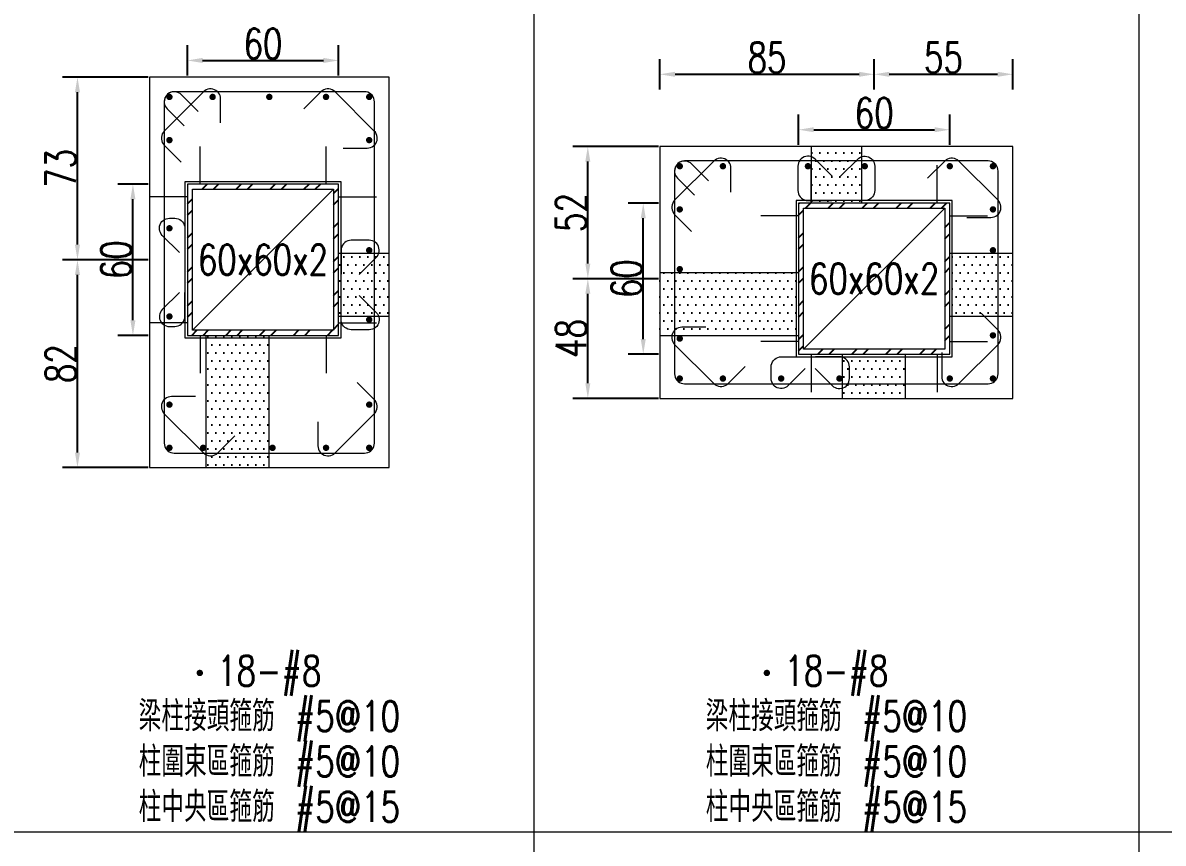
# Model space of a CAD drawing. Header units: millimetres. Extents: x 0 to 3905, y 0 to 8880.
# Drawn here: x 2922.2 to 3374.7, y 2437.4 to 2763.1 of the extents above; entities that cross this region are included whole.
import ezdxf
from ezdxf.enums import TextEntityAlignment as Align

# ---------------------------------------------------------------- set-up
doc = ezdxf.new("R2010")
doc.units = ezdxf.units.MM
doc.layers.get('DEFPOINTS').update_dxf_attribs({"color": 3})
for name, color, linetype in [('Hatch線', 6, 'Continuous'), ('TC-鋼粱', 132, 'Continuous'), ('主筋斷面', 2, 'Continuous'), ('文字-主筋根數', 7, 'Continuous'), ('文字-剪力筋 中央區', 7, 'Continuous'), ('文字-剪力筋-BC', 7, 'Continuous'), ('文字-剪力筋-圍束區', 7, 'Continuous'), ('文字-輔助字', 7, 'Continuous'), ('柱斷面線', 4, 'Continuous'), ('標註字', 4, 'Continuous'), ('箍筋線', 1, 'Continuous'), ('網格線', 7, 'Continuous'), ('鋼柱', 11, 'Continuous')]:
    doc.layers.add(name, color=color, linetype=linetype)
doc.styles.add('note', font='txt.shx', dxfattribs={"width": 0.75, "height": 12})
doc.styles.add('txt', font='txt.shx', dxfattribs={"height": 0.2, "bigfont": 'chineset.shx'})
doc.dimstyles.new('RCAD_DIM', dxfattribs={"dimtxt": 12, "dimasz": 6, "dimexe": 6, "dimexo": 0.625, "dimtad": 1, "dimdec": 0, "dimdsep": 46, "dimtxsty": 'note', "dimcen": 2.5, "dimclrd": 256, "dimclre": 256, "dimclrt": 256, "dimadec": 0, "dimazin": 0, "dimtfac": 1, "dimtmove": 0, "dimatfit": 3, "dimfxl": 0, "dimtolj": 1, "dimarcsym": 0})

# ---------------------------------------------------------------- blocks, each defined once
blk = doc.blocks.new('*D1638')
at = {"layer": 'DEFPOINTS', "color": 0}
for p in [(3047.5, 2748.12), (2987.5, 2741.5), (3047.5, 2741.5)]:
    blk.add_point(p, dxfattribs=at)
at = {"layer": '標註字', "lineweight": -2}
for p, q in [((2987.5, 2742.12), (2987.5, 2754.12)), ((3047.5, 2742.12), (3047.5, 2754.12)), ((2993.5, 2748.12), (3041.5, 2748.12))]:
    blk.add_line(p, q, dxfattribs=at)
at = {"layer": '標註字'}
for points in [[(2993.5, 2749.12), (2993.5, 2747.12), (2987.5, 2748.12)], [(3041.5, 2747.12), (3041.5, 2749.12), (3047.5, 2748.12)]]:
    blk.add_solid(points, dxfattribs=at)
at = {"layer": '標註字', "insert": (3017.5, 2754.75), "char_height": 12, "attachment_point": 5, "style": 'note'}
blk.add_mtext('\\A1;60', dxfattribs=at)
blk = doc.blocks.new('*D1639')
at = {"layer": 'DEFPOINTS', "color": 0}
for p in [(2965.88, 2699), (2972.5, 2699), (2972.5, 2639)]:
    blk.add_point(p, dxfattribs=at)
at = {"layer": '標註字', "lineweight": -2}
for p, q in [((2971.88, 2699), (2959.88, 2699)), ((2965.88, 2645), (2965.88, 2693)), ((2971.88, 2639), (2959.88, 2639))]:
    blk.add_line(p, q, dxfattribs=at)
at = {"layer": '標註字'}
for points in [[(2966.88, 2693), (2964.88, 2693), (2965.88, 2699)], [(2964.88, 2645), (2966.88, 2645), (2965.88, 2639)]]:
    blk.add_solid(points, dxfattribs=at)
at = {"layer": '標註字', "insert": (2959.25, 2669), "char_height": 12, "attachment_point": 5, "rotation": 90, "style": 'note'}
blk.add_mtext('\\A1;60', dxfattribs=at)
blk = doc.blocks.new('*D1642')
at = {"layer": 'DEFPOINTS', "color": 0}
for p in [(2943.88, 2669), (2972.5, 2669), (2972.5, 2586.5)]:
    blk.add_point(p, dxfattribs=at)
at = {"layer": '標註字', "lineweight": -2}
for p, q in [((2971.88, 2669), (2937.88, 2669)), ((2943.88, 2592.5), (2943.88, 2663)), ((2971.88, 2586.5), (2937.88, 2586.5))]:
    blk.add_line(p, q, dxfattribs=at)
at = {"layer": '標註字'}
for points in [[(2944.88, 2663), (2942.88, 2663), (2943.88, 2669)], [(2942.88, 2592.5), (2944.88, 2592.5), (2943.88, 2586.5)]]:
    blk.add_solid(points, dxfattribs=at)
at = {"layer": '標註字', "insert": (2937.25, 2627.75), "char_height": 12, "attachment_point": 5, "rotation": 90, "style": 'note'}
blk.add_mtext('\\A1;82', dxfattribs=at)
blk = doc.blocks.new('*D1643')
at = {"layer": 'DEFPOINTS', "color": 0}
for p in [(2943.88, 2741.5), (2972.5, 2741.5), (2972.5, 2669)]:
    blk.add_point(p, dxfattribs=at)
at = {"layer": '標註字', "lineweight": -2}
for p, q in [((2971.88, 2741.5), (2937.88, 2741.5)), ((2943.88, 2675), (2943.88, 2735.5)), ((2971.88, 2669), (2937.88, 2669))]:
    blk.add_line(p, q, dxfattribs=at)
at = {"layer": '標註字'}
for points in [[(2944.88, 2735.5), (2942.88, 2735.5), (2943.88, 2741.5)], [(2942.88, 2675), (2944.88, 2675), (2943.88, 2669)]]:
    blk.add_solid(points, dxfattribs=at)
at = {"layer": '標註字', "insert": (2937.25, 2705.25), "char_height": 12, "attachment_point": 5, "rotation": 90, "style": 'note'}
blk.add_mtext('\\A1;73', dxfattribs=at)
blk = doc.blocks.new('Circle_Filled')
at = {"const_width": 0.5}
blk.add_lwpolyline([(-0.25, 0, 1), (0.25, 0, 1)], format="xyb", close=True, dxfattribs=at)
blk = doc.blocks.new('*D1770')
at = {"layer": 'DEFPOINTS', "color": 0}
for p in [(3290, 2720.62), (3230, 2714), (3290, 2714)]:
    blk.add_point(p, dxfattribs=at)
at = {"layer": '標註字', "lineweight": -2}
for p, q in [((3230, 2714.62), (3230, 2726.62)), ((3290, 2714.62), (3290, 2726.62)), ((3236, 2720.62), (3284, 2720.62))]:
    blk.add_line(p, q, dxfattribs=at)
at = {"layer": '標註字'}
for points in [[(3236, 2721.62), (3236, 2719.62), (3230, 2720.62)], [(3284, 2719.62), (3284, 2721.62), (3290, 2720.62)]]:
    blk.add_solid(points, dxfattribs=at)
at = {"layer": '標註字', "insert": (3260, 2727.25), "char_height": 12, "attachment_point": 5, "style": 'note'}
blk.add_mtext('\\A1;60', dxfattribs=at)
blk = doc.blocks.new('*D1771')
at = {"layer": 'DEFPOINTS', "color": 0}
for p in [(3168.38, 2691.5), (3175, 2691.5), (3175, 2631.5)]:
    blk.add_point(p, dxfattribs=at)
at = {"layer": '標註字', "lineweight": -2}
for p, q in [((3174.38, 2691.5), (3162.38, 2691.5)), ((3168.38, 2637.5), (3168.38, 2685.5)), ((3174.38, 2631.5), (3162.38, 2631.5))]:
    blk.add_line(p, q, dxfattribs=at)
at = {"layer": '標註字'}
for points in [[(3169.38, 2685.5), (3167.38, 2685.5), (3168.38, 2691.5)], [(3167.38, 2637.5), (3169.38, 2637.5), (3168.38, 2631.5)]]:
    blk.add_solid(points, dxfattribs=at)
at = {"layer": '標註字', "insert": (3161.75, 2661.5), "char_height": 12, "attachment_point": 5, "rotation": 90, "style": 'note'}
blk.add_mtext('\\A1;60', dxfattribs=at)
blk = doc.blocks.new('*D1772')
at = {"layer": 'DEFPOINTS', "color": 0}
for p in [(3260, 2742.62), (3175, 2736), (3260, 2736)]:
    blk.add_point(p, dxfattribs=at)
at = {"layer": '標註字', "lineweight": -2}
for p, q in [((3175, 2736.62), (3175, 2748.62)), ((3260, 2736.62), (3260, 2748.62)), ((3181, 2742.62), (3254, 2742.62))]:
    blk.add_line(p, q, dxfattribs=at)
at = {"layer": '標註字'}
for points in [[(3181, 2743.62), (3181, 2741.62), (3175, 2742.62)], [(3254, 2741.62), (3254, 2743.62), (3260, 2742.62)]]:
    blk.add_solid(points, dxfattribs=at)
at = {"layer": '標註字', "insert": (3217.5, 2749.25), "char_height": 12, "attachment_point": 5, "style": 'note'}
blk.add_mtext('\\A1;85', dxfattribs=at)
blk = doc.blocks.new('*D1773')
at = {"layer": 'DEFPOINTS', "color": 0}
for p in [(3315, 2742.62), (3260, 2736), (3315, 2736)]:
    blk.add_point(p, dxfattribs=at)
at = {"layer": '標註字', "lineweight": -2}
for p, q in [((3260, 2736.62), (3260, 2748.62)), ((3315, 2736.62), (3315, 2748.62)), ((3266, 2742.62), (3309, 2742.62))]:
    blk.add_line(p, q, dxfattribs=at)
at = {"layer": '標註字'}
for points in [[(3266, 2743.62), (3266, 2741.62), (3260, 2742.62)], [(3309, 2741.62), (3309, 2743.62), (3315, 2742.62)]]:
    blk.add_solid(points, dxfattribs=at)
at = {"layer": '標註字', "insert": (3287.5, 2749.25), "char_height": 12, "attachment_point": 5, "style": 'note'}
blk.add_mtext('\\A1;55', dxfattribs=at)
blk = doc.blocks.new('*D1774')
at = {"layer": 'DEFPOINTS', "color": 0}
for p in [(3146.38, 2661.5), (3175, 2661.5), (3175, 2614)]:
    blk.add_point(p, dxfattribs=at)
at = {"layer": '標註字', "lineweight": -2}
for p, q in [((3174.38, 2661.5), (3140.38, 2661.5)), ((3146.38, 2620), (3146.38, 2655.5)), ((3174.38, 2614), (3140.38, 2614))]:
    blk.add_line(p, q, dxfattribs=at)
at = {"layer": '標註字'}
for points in [[(3147.38, 2655.5), (3145.38, 2655.5), (3146.38, 2661.5)], [(3145.38, 2620), (3147.38, 2620), (3146.38, 2614)]]:
    blk.add_solid(points, dxfattribs=at)
at = {"layer": '標註字', "insert": (3139.75, 2637.75), "char_height": 12, "attachment_point": 5, "rotation": 90, "style": 'note'}
blk.add_mtext('\\A1;48', dxfattribs=at)
blk = doc.blocks.new('*D1775')
at = {"layer": 'DEFPOINTS', "color": 0}
for p in [(3146.38, 2714), (3175, 2714), (3175, 2661.5)]:
    blk.add_point(p, dxfattribs=at)
at = {"layer": '標註字', "lineweight": -2}
for p, q in [((3174.38, 2714), (3140.38, 2714)), ((3146.38, 2667.5), (3146.38, 2708)), ((3174.38, 2661.5), (3140.38, 2661.5))]:
    blk.add_line(p, q, dxfattribs=at)
at = {"layer": '標註字'}
for points in [[(3147.38, 2708), (3145.38, 2708), (3146.38, 2714)], [(3145.38, 2667.5), (3147.38, 2667.5), (3146.38, 2661.5)]]:
    blk.add_solid(points, dxfattribs=at)
at = {"layer": '標註字', "insert": (3139.75, 2687.75), "char_height": 12, "attachment_point": 5, "rotation": 90, "style": 'note'}
blk.add_mtext('\\A1;52', dxfattribs=at)

msp = doc.modelspace()

# ---------------------------------------------------------------- hatches: boundary and pattern name
at = {"layer": 'Hatch線'}
h = msp.add_hatch(dxfattribs=at)
h.set_pattern_fill('ANSI32', color=256, style=0)
h.paths.add_polyline_path([(2987.5, 2639), (3047.5, 2639), (3047.5, 2699), (2987.5, 2699)], flags=17)
h.paths.add_polyline_path([(2989.5, 2641), (2989.5, 2697), (3045.5, 2697), (3045.5, 2641)])
h = msp.add_hatch(dxfattribs=at)
h.set_pattern_fill('ANSI32', color=256, style=0)
h.paths.add_polyline_path([(3230, 2631.5), (3290, 2631.5), (3290, 2691.5), (3230, 2691.5)], flags=17)
h.paths.add_polyline_path([(3232, 2633.5), (3232, 2689.5), (3288, 2689.5), (3288, 2633.5)])
at = {"layer": 'TC-鋼粱'}
h = msp.add_hatch(dxfattribs=at)
h.set_pattern_fill('DOTS', color=256, scale=2, style=0)
h.paths.add_polyline_path([(3255, 2714), (3235, 2714), (3235, 2691.5), (3255, 2691.5)], flags=17)
h = msp.add_hatch(dxfattribs=at)
h.set_pattern_fill('DOTS', color=256, scale=2, style=0)
h.paths.add_polyline_path([(3067.5, 2646.5), (3067.5, 2671.5), (3047.5, 2671.5), (3047.5, 2646.5)], flags=17)
h = msp.add_hatch(dxfattribs=at)
h.set_pattern_fill('DOTS', color=256, scale=2, style=0)
h.paths.add_polyline_path([(3315, 2646.5), (3315, 2671.5), (3290, 2671.5), (3290, 2646.5)], flags=17)
h = msp.add_hatch(dxfattribs=at)
h.set_pattern_fill('DOTS', color=256, scale=2, style=0)
h.paths.add_polyline_path([(3175, 2664), (3175, 2639), (3230, 2639), (3230, 2664)], flags=17)
h = msp.add_hatch(dxfattribs=at)
h.set_pattern_fill('DOTS', color=256, scale=2, style=0)
h.paths.add_polyline_path([(2995, 2586.5), (3020, 2586.5), (3020, 2639), (2995, 2639)], flags=17)
h = msp.add_hatch(dxfattribs=at)
h.set_pattern_fill('DOTS', color=256, scale=2, style=0)
h.paths.add_polyline_path([(3247.48, 2614), (3272.48, 2614), (3272.48, 2631.5), (3247.48, 2631.5)], flags=17)

# ---------------------------------------------------------------- linework, layer by layer
at = {"layer": 'DEFPOINTS', "lineweight": 5}
for points in [[(2992.5, 2699), (2992.5, 2714)], [(3042.5, 2699), (3042.5, 2714)], [(3235, 2691.5), (3235, 2706.5)], [(3285, 2691.5), (3285, 2706.5)], [(2987.5, 2638), (3048.5, 2638), (3048.5, 2700), (2986.5, 2700), (2986.5, 2638), (2987.5, 2638)], [(2989.5, 2641), (3045.5, 2697)], [(2987.5, 2694), (2972.5, 2694)], [(3047.5, 2694), (3062.5, 2694)], [(3230, 2630.5), (3291, 2630.5), (3291, 2692.5), (3229, 2692.5), (3229, 2630.5), (3230, 2630.5)], [(3232, 2633.5), (3288, 2689.5)], [(3230, 2686.5), (3215, 2686.5)], [(3290, 2686.5), (3305, 2686.5)], [(2987.5, 2644), (2972.5, 2644)], [(3047.5, 2644), (3062.5, 2644)], [(2992.5, 2639), (2992.5, 2624)], [(3042.5, 2639), (3042.5, 2624)], [(3230, 2636.5), (3215, 2636.5)], [(3290, 2636.5), (3305, 2636.5)], [(3235, 2631.5), (3235, 2616.5)], [(3285, 2631.5), (3285, 2616.5)]]:
    msp.add_lwpolyline(points, dxfattribs=at)
at = {"layer": 'TC-鋼粱', "lineweight": 5}
for points in [[(3235, 2714), (3235, 2691.5)], [(3255, 2714), (3255, 2691.5)], [(3067.5, 2671.5), (3047.5, 2671.5)], [(3315, 2671.5), (3290, 2671.5)], [(3175, 2664), (3230, 2664)], [(3067.5, 2646.5), (3047.5, 2646.5)], [(3315, 2646.5), (3290, 2646.5)], [(2995, 2586.5), (2995, 2639)], [(3020, 2586.5), (3020, 2639)], [(3175, 2639), (3230, 2639)], [(3247.48, 2614), (3247.48, 2631.5)], [(3272.48, 2614), (3272.48, 2631.5)]]:
    msp.add_lwpolyline(points, dxfattribs=at)
at = {"layer": '柱斷面線', "lineweight": 5}
for points in [[(2972.5, 2586.5), (3067.5, 2586.5), (3067.5, 2741.5), (2972.5, 2741.5), (2972.5, 2586.5)], [(3175, 2614), (3315, 2614), (3315, 2714), (3175, 2714), (3175, 2614)]]:
    msp.add_lwpolyline(points, dxfattribs=at)
at = {"layer": '箍筋線', "lineweight": 5}
for points in [[(3000.69, 2723.31), (3000.69, 2732.85), (3000.63, 2733.52), (3000.46, 2734.16), (3000.19, 2734.77), (2999.82, 2735.33), (2999.36, 2735.82), (2998.83, 2736.22), (2998.23, 2736.52), (2997.6, 2736.73), (2996.93, 2736.82), (2996.27, 2736.8), (2995.61, 2736.67), (2994.99, 2736.43), (2994.41, 2736.09), (2993.9, 2735.66), (2978.34, 2720.1), (2977.89, 2719.57), (2977.55, 2718.97), (2977.31, 2718.32), (2977.19, 2717.63), (2977.19, 2716.94), (2977.31, 2716.26), (2977.55, 2715.61), (2977.89, 2715.01), (2978.34, 2714.48), (2985.08, 2707.73)], [(2991.83, 2727.79), (2985.08, 2734.54), (2984.57, 2734.97), (2983.99, 2735.31), (2983.37, 2735.55), (2982.72, 2735.68), (2982.05, 2735.7), (2981.39, 2735.61), (2980.75, 2735.4), (2980.16, 2735.1), (2979.62, 2734.69), (2979.16, 2734.21), (2978.79, 2733.65), (2978.52, 2733.04), (2978.35, 2732.4), (2978.29, 2731.73), (2978.29, 2596.27), (2978.36, 2595.58), (2978.53, 2594.91), (2978.83, 2594.28), (2979.22, 2593.71), (2979.71, 2593.22), (2980.28, 2592.83), (2980.91, 2592.53), (2981.58, 2592.36), (2982.27, 2592.29), (3057.73, 2592.29), (3058.42, 2592.36), (3059.09, 2592.53), (3059.72, 2592.83), (3060.29, 2593.22), (3060.78, 2593.71), (3061.17, 2594.28), (3061.47, 2594.91), (3061.64, 2595.58), (3061.71, 2596.27), (3061.71, 2731.73), (3061.64, 2732.42), (3061.47, 2733.09), (3061.17, 2733.72), (3060.78, 2734.29), (3060.29, 2734.78), (3059.72, 2735.17), (3059.09, 2735.47), (3058.42, 2735.64), (3057.73, 2735.71), (2982.27, 2735.71), (2981.6, 2735.65), (2980.96, 2735.48), (2980.35, 2735.21), (2979.79, 2734.84), (2979.31, 2734.38), (2978.9, 2733.84), (2978.6, 2733.25), (2978.39, 2732.61), (2978.3, 2731.95), (2978.32, 2731.28), (2978.45, 2730.63), (2978.69, 2730.01), (2979.03, 2729.43), (2979.46, 2728.92), (2986.21, 2722.17)], [(3049.31, 2713.31), (3058.85, 2713.31), (3059.52, 2713.37), (3060.16, 2713.54), (3060.77, 2713.81), (3061.33, 2714.18), (3061.82, 2714.64), (3062.22, 2715.17), (3062.52, 2715.77), (3062.73, 2716.4), (3062.82, 2717.07), (3062.8, 2717.73), (3062.67, 2718.39), (3062.43, 2719.01), (3062.09, 2719.59), (3061.66, 2720.1), (3046.1, 2735.66), (3045.57, 2736.11), (3044.97, 2736.45), (3044.32, 2736.69), (3043.63, 2736.81), (3042.94, 2736.81), (3042.26, 2736.69), (3041.61, 2736.45), (3041.01, 2736.11), (3040.48, 2735.66), (3033.73, 2728.92)], [(3203.19, 2695.81), (3203.19, 2705.35), (3203.13, 2706.02), (3202.96, 2706.66), (3202.69, 2707.27), (3202.32, 2707.83), (3201.86, 2708.32), (3201.33, 2708.72), (3200.73, 2709.02), (3200.1, 2709.23), (3199.43, 2709.32), (3198.77, 2709.3), (3198.11, 2709.17), (3197.49, 2708.93), (3196.91, 2708.59), (3196.4, 2708.16), (3180.84, 2692.6), (3180.39, 2692.07), (3180.05, 2691.47), (3179.81, 2690.82), (3179.69, 2690.13), (3179.69, 2689.44), (3179.81, 2688.76), (3180.05, 2688.11), (3180.39, 2687.51), (3180.84, 2686.98), (3187.58, 2680.23)], [(3194.33, 2700.29), (3187.58, 2707.04), (3187.07, 2707.47), (3186.49, 2707.81), (3185.87, 2708.05), (3185.22, 2708.18), (3184.55, 2708.2), (3183.89, 2708.11), (3183.25, 2707.9), (3182.66, 2707.6), (3182.12, 2707.19), (3181.66, 2706.71), (3181.29, 2706.15), (3181.02, 2705.54), (3180.85, 2704.9), (3180.79, 2704.23), (3180.79, 2623.77), (3180.86, 2623.08), (3181.03, 2622.41), (3181.33, 2621.78), (3181.72, 2621.21), (3182.21, 2620.72), (3182.78, 2620.33), (3183.41, 2620.03), (3184.08, 2619.86), (3184.77, 2619.79), (3305.23, 2619.79), (3305.92, 2619.86), (3306.59, 2620.03), (3307.22, 2620.33), (3307.79, 2620.72), (3308.28, 2621.21), (3308.67, 2621.78), (3308.97, 2622.41), (3309.14, 2623.08), (3309.21, 2623.77), (3309.21, 2704.23), (3309.14, 2704.92), (3308.97, 2705.59), (3308.67, 2706.22), (3308.28, 2706.79), (3307.79, 2707.28), (3307.22, 2707.67), (3306.59, 2707.97), (3305.92, 2708.14), (3305.23, 2708.21), (3184.77, 2708.21), (3184.1, 2708.15), (3183.46, 2707.98), (3182.85, 2707.71), (3182.29, 2707.34), (3181.81, 2706.88), (3181.4, 2706.34), (3181.1, 2705.75), (3180.89, 2705.11), (3180.8, 2704.45), (3180.82, 2703.78), (3180.95, 2703.13), (3181.19, 2702.51), (3181.53, 2701.93), (3181.96, 2701.42), (3188.71, 2694.67)], [(3243.29, 2702.2), (3236.54, 2708.95), (3236.03, 2709.38), (3235.45, 2709.72), (3234.83, 2709.96), (3234.18, 2710.09), (3233.51, 2710.11), (3232.85, 2710.02), (3232.21, 2709.81), (3231.62, 2709.51), (3231.08, 2709.1), (3230.62, 2708.62), (3230.25, 2708.06), (3229.98, 2707.45), (3229.81, 2706.81), (3229.75, 2706.14), (3229.75, 2696.48), (3229.82, 2695.78), (3229.99, 2695.12), (3230.29, 2694.49), (3230.68, 2693.92), (3231.17, 2693.43), (3231.74, 2693.03), (3232.37, 2692.74), (3233.04, 2692.56), (3233.73, 2692.5), (3243.27, 2692.5)], [(3246.71, 2702.2), (3253.46, 2708.95), (3253.97, 2709.38), (3254.55, 2709.72), (3255.17, 2709.96), (3255.82, 2710.09), (3256.49, 2710.11), (3257.15, 2710.02), (3257.79, 2709.81), (3258.38, 2709.51), (3258.92, 2709.1), (3259.38, 2708.62), (3259.75, 2708.06), (3260.02, 2707.45), (3260.19, 2706.81), (3260.24, 2706.14), (3260.24, 2696.48), (3260.18, 2695.78), (3260.01, 2695.12), (3259.71, 2694.49), (3259.31, 2693.92), (3258.83, 2693.43), (3258.26, 2693.03), (3257.63, 2692.74), (3256.96, 2692.56), (3256.27, 2692.5), (3246.73, 2692.5)], [(3296.81, 2685.81), (3306.35, 2685.81), (3307.02, 2685.87), (3307.66, 2686.04), (3308.27, 2686.31), (3308.83, 2686.68), (3309.32, 2687.14), (3309.72, 2687.67), (3310.02, 2688.27), (3310.23, 2688.9), (3310.32, 2689.57), (3310.3, 2690.23), (3310.17, 2690.89), (3309.93, 2691.51), (3309.59, 2692.09), (3309.16, 2692.6), (3293.6, 2708.16), (3293.07, 2708.61), (3292.47, 2708.95), (3291.82, 2709.19), (3291.13, 2709.31), (3290.44, 2709.31), (3289.76, 2709.19), (3289.11, 2708.95), (3288.51, 2708.61), (3287.98, 2708.16), (3281.23, 2701.42)], [(2984.3, 2671.94), (2977.55, 2678.69), (2977.12, 2679.2), (2976.78, 2679.78), (2976.54, 2680.4), (2976.41, 2681.05), (2976.39, 2681.72), (2976.48, 2682.38), (2976.69, 2683.02), (2976.99, 2683.61), (2977.4, 2684.15), (2977.88, 2684.61), (2978.44, 2684.98), (2979.05, 2685.25), (2979.69, 2685.42), (2980.36, 2685.48), (2982.53, 2685.48), (2983.22, 2685.41), (2983.88, 2685.24), (2984.51, 2684.94), (2985.08, 2684.55), (2985.57, 2684.06), (2985.97, 2683.49), (2986.26, 2682.86), (2986.44, 2682.19), (2986.5, 2681.5), (2986.5, 2671.96)], [(3055.7, 2663.21), (3062.45, 2669.96), (3062.88, 2670.47), (3063.22, 2671.05), (3063.46, 2671.67), (3063.59, 2672.32), (3063.61, 2672.99), (3063.52, 2673.65), (3063.31, 2674.29), (3063.01, 2674.88), (3062.6, 2675.42), (3062.12, 2675.88), (3061.56, 2676.25), (3060.95, 2676.52), (3060.31, 2676.69), (3059.64, 2676.74), (3052.48, 2676.74), (3051.78, 2676.68), (3051.12, 2676.51), (3050.49, 2676.21), (3049.92, 2675.81), (3049.43, 2675.33), (3049.03, 2674.76), (3048.74, 2674.13), (3048.56, 2673.46), (3048.5, 2672.77), (3048.5, 2663.23)], [(2984.3, 2656.06), (2977.55, 2649.31), (2977.12, 2648.8), (2976.78, 2648.22), (2976.54, 2647.6), (2976.41, 2646.95), (2976.39, 2646.28), (2976.48, 2645.62), (2976.69, 2644.98), (2976.99, 2644.39), (2977.4, 2643.85), (2977.88, 2643.39), (2978.44, 2643.02), (2979.05, 2642.75), (2979.69, 2642.58), (2980.36, 2642.52), (2982.53, 2642.52), (2983.22, 2642.59), (2983.88, 2642.76), (2984.51, 2643.06), (2985.08, 2643.45), (2985.57, 2643.94), (2985.97, 2644.51), (2986.26, 2645.14), (2986.44, 2645.81), (2986.5, 2646.5), (2986.5, 2656.04)], [(3055.7, 2654.79), (3062.45, 2648.04), (3062.88, 2647.53), (3063.22, 2646.95), (3063.46, 2646.33), (3063.59, 2645.68), (3063.61, 2645.01), (3063.52, 2644.35), (3063.31, 2643.71), (3063.01, 2643.12), (3062.6, 2642.58), (3062.12, 2642.12), (3061.56, 2641.75), (3060.95, 2641.48), (3060.31, 2641.31), (3059.64, 2641.25), (3052.48, 2641.25), (3051.78, 2641.32), (3051.12, 2641.49), (3050.49, 2641.79), (3049.92, 2642.18), (3049.43, 2642.67), (3049.03, 2643.24), (3048.74, 2643.87), (3048.56, 2644.54), (3048.5, 2645.23), (3048.5, 2654.77)], [(3286.81, 2632.19), (3286.81, 2622.65), (3286.87, 2621.98), (3287.04, 2621.34), (3287.31, 2620.73), (3287.68, 2620.17), (3288.14, 2619.68), (3288.67, 2619.28), (3289.27, 2618.98), (3289.9, 2618.77), (3290.57, 2618.68), (3291.23, 2618.7), (3291.89, 2618.83), (3292.51, 2619.07), (3293.09, 2619.41), (3293.6, 2619.84), (3309.16, 2635.4), (3309.61, 2635.93), (3309.95, 2636.53), (3310.19, 2637.18), (3310.31, 2637.87), (3310.31, 2638.56), (3310.19, 2639.24), (3309.95, 2639.89), (3309.61, 2640.49), (3309.16, 2641.02), (3302.42, 2647.77)], [(3193.19, 2642.19), (3183.65, 2642.19), (3182.98, 2642.13), (3182.34, 2641.96), (3181.73, 2641.69), (3181.17, 2641.32), (3180.68, 2640.86), (3180.28, 2640.33), (3179.98, 2639.73), (3179.77, 2639.1), (3179.68, 2638.43), (3179.7, 2637.77), (3179.83, 2637.11), (3180.07, 2636.49), (3180.41, 2635.91), (3180.84, 2635.4), (3196.4, 2619.84), (3196.93, 2619.39), (3197.53, 2619.05), (3198.18, 2618.81), (3198.87, 2618.69), (3199.56, 2618.69), (3200.24, 2618.81), (3200.89, 2619.05), (3201.49, 2619.39), (3202.02, 2619.84), (3208.77, 2626.58)], [(3232.66, 2625.8), (3225.91, 2619.05), (3225.4, 2618.62), (3224.83, 2618.28), (3224.2, 2618.04), (3223.55, 2617.91), (3222.88, 2617.89), (3222.22, 2617.98), (3221.58, 2618.19), (3220.99, 2618.49), (3220.45, 2618.9), (3219.99, 2619.38), (3219.62, 2619.94), (3219.35, 2620.55), (3219.18, 2621.19), (3219.13, 2621.86), (3219.13, 2626.53), (3219.19, 2627.22), (3219.37, 2627.88), (3219.66, 2628.51), (3220.06, 2629.08), (3220.55, 2629.57), (3221.12, 2629.97), (3221.74, 2630.26), (3222.41, 2630.44), (3223.1, 2630.5), (3232.64, 2630.5)], [(3236.65, 2625.8), (3243.39, 2619.05), (3243.91, 2618.62), (3244.48, 2618.28), (3245.1, 2618.04), (3245.76, 2617.91), (3246.43, 2617.89), (3247.09, 2617.98), (3247.73, 2618.19), (3248.32, 2618.49), (3248.85, 2618.9), (3249.31, 2619.38), (3249.68, 2619.94), (3249.96, 2620.55), (3250.12, 2621.19), (3250.18, 2621.86), (3250.18, 2626.53), (3250.12, 2627.22), (3249.94, 2627.88), (3249.65, 2628.51), (3249.25, 2629.08), (3248.76, 2629.57), (3248.19, 2629.97), (3247.56, 2630.26), (3246.9, 2630.44), (3246.21, 2630.5), (3236.67, 2630.5)], [(3039.31, 2604.69), (3039.31, 2595.15), (3039.37, 2594.48), (3039.54, 2593.84), (3039.81, 2593.23), (3040.18, 2592.67), (3040.64, 2592.18), (3041.17, 2591.78), (3041.77, 2591.48), (3042.4, 2591.27), (3043.07, 2591.18), (3043.73, 2591.2), (3044.39, 2591.33), (3045.01, 2591.57), (3045.59, 2591.91), (3046.1, 2592.34), (3061.66, 2607.9), (3062.11, 2608.43), (3062.45, 2609.03), (3062.69, 2609.68), (3062.81, 2610.37), (3062.81, 2611.06), (3062.69, 2611.74), (3062.45, 2612.39), (3062.11, 2612.99), (3061.66, 2613.52), (3054.92, 2620.27)], [(2990.69, 2614.69), (2981.15, 2614.69), (2980.48, 2614.63), (2979.84, 2614.46), (2979.23, 2614.19), (2978.67, 2613.82), (2978.18, 2613.36), (2977.78, 2612.83), (2977.48, 2612.23), (2977.27, 2611.6), (2977.18, 2610.93), (2977.2, 2610.27), (2977.33, 2609.61), (2977.57, 2608.99), (2977.91, 2608.41), (2978.34, 2607.9), (2993.9, 2592.34), (2994.43, 2591.89), (2995.03, 2591.55), (2995.68, 2591.31), (2996.37, 2591.19), (2997.06, 2591.19), (2997.74, 2591.31), (2998.39, 2591.55), (2998.99, 2591.89), (2999.52, 2592.34), (3006.27, 2599.08)]]:
    msp.add_lwpolyline(points, dxfattribs=at)
at = {"layer": '網格線', "lineweight": 5}
for points in [[(3125, 2814), (3125, 2442)], [(3365, 2814), (3365, 2442)], [(2915, 2442), (3125, 2442)], [(3125, 2442), (3365, 2442)], [(3125, 2442), (3125, 2412)], [(3365, 2442), (3635, 2442)], [(3365, 2442), (3365, 2412)]]:
    msp.add_lwpolyline(points, dxfattribs=at)
at = {"layer": '鋼柱', "lineweight": 5}
for points in [[(2987.5, 2639), (3047.5, 2639), (3047.5, 2699), (2987.5, 2699), (2987.5, 2639)], [(2989.5, 2641), (2989.5, 2697), (3045.5, 2697), (3045.5, 2641), (2989.5, 2641)], [(3230, 2631.5), (3290, 2631.5), (3290, 2691.5), (3230, 2691.5), (3230, 2631.5)], [(3232, 2633.5), (3232, 2689.5), (3288, 2689.5), (3288, 2633.5), (3232, 2633.5)]]:
    msp.add_lwpolyline(points, dxfattribs=at)

# ---------------------------------------------------------------- block references
at = {"layer": '主筋斷面', "lineweight": 5, "xscale": 2.539999961853027, "yscale": 2.539999961853027}
for p in [(2980.36, 2733.64), (2997.5, 2733.64), (3020, 2733.64), (3042.5, 2733.64), (3059.64, 2733.64), (2980.36, 2716.5), (3059.64, 2716.5), (3182.86, 2706.14), (3200, 2706.14), (3233.73, 2706.14), (3256.27, 2706.14), (3290, 2706.14), (3307.14, 2706.14), (3182.86, 2689), (3307.14, 2689), (2980.36, 2681.5), (3059.64, 2672.77), (3307.14, 2672.77), (3182.86, 2665.27), (2980.36, 2646.5), (3059.64, 2645.23), (3182.86, 2637.73), (3307.14, 2639), (3182.86, 2621.86), (3200, 2621.86), (3223.1, 2621.86), (3246.21, 2621.86), (3290, 2621.86), (3307.14, 2621.86), (2980.36, 2611.5), (3059.64, 2611.5), (2980.36, 2594.36), (2993.73, 2594.36), (3021.27, 2594.36), (3042.5, 2594.36), (3059.64, 2594.36), (2992.42, 2505), (3217.42, 2505)]:
    msp.add_blockref('Circle_Filled', p, dxfattribs=at)

# ---------------------------------------------------------------- texts
at = {"layer": '文字-主筋根數', "style": 'txt', "width": 0.75}
for p in [(3020, 2505), (3245, 2505)]:
    msp.add_text('18-#8', height=12, dxfattribs=at).set_placement(p, align=Align.MIDDLE)
at = {"layer": '文字-剪力筋 中央區', "style": 'txt', "width": 0.75}
for p in [(3020, 2451), (3245, 2451)]:
    msp.add_text('柱中央區箍筋 #5@15', height=12, dxfattribs=at).set_placement(p, align=Align.MIDDLE)
at = {"layer": '文字-剪力筋-BC', "style": 'txt', "width": 0.75}
for p in [(3020, 2487), (3245, 2487)]:
    msp.add_text('梁柱接頭箍筋 #5@10', height=12, dxfattribs=at).set_placement(p, align=Align.MIDDLE)
at = {"layer": '文字-剪力筋-圍束區', "style": 'txt', "width": 0.75}
for p in [(3020, 2469), (3245, 2469)]:
    msp.add_text('柱圍束區箍筋 #5@10', height=12, dxfattribs=at).set_placement(p, align=Align.MIDDLE)
at = {"layer": '文字-輔助字', "style": 'txt', "width": 0.75}
for p in [(3017.5, 2669), (3260, 2661.5)]:
    msp.add_text('60x60x2', height=12, dxfattribs=at).set_placement(p, align=Align.MIDDLE)

# ---------------------------------------------------------------- dimensions: what is measured, and where the dimension line sits
at = {"layer": '標註字'}
for base, p1, p2, picture, middle in [((3047.5, 2748.12), (2987.5, 2741.5), (3047.5, 2741.5), '*D1638', (3017.5, 2754.75)), ((3260, 2742.62), (3175, 2736), (3260, 2736), '*D1772', (3217.5, 2749.25)), ((3315, 2742.62), (3260, 2736), (3315, 2736), '*D1773', (3287.5, 2749.25)), ((3290, 2720.62), (3230, 2714), (3290, 2714), '*D1770', (3260, 2727.25))]:
    dim = msp.add_linear_dim(base=base, p1=p1, p2=p2, dimstyle='RCAD_DIM', dxfattribs=at)
    dim.commit()
    dim.dimension.update_dxf_attribs({"geometry": picture, "text_midpoint": middle})
for base, p1, p2, picture, middle in [((2943.875, 2741.5), (2972.5, 2668.999998), (2972.5, 2741.5), '*D1643', (2937.25, 2705.249999)), ((3146.375, 2714), (3175, 2661.500004), (3175, 2714), '*D1775', (3139.75, 2687.750002)), ((2965.88, 2699), (2972.5, 2639), (2972.5, 2699), '*D1639', (2959.25, 2669)), ((3168.38, 2691.5), (3175, 2631.5), (3175, 2691.5), '*D1771', (3161.75, 2661.5)), ((2943.875, 2668.999998), (2972.5, 2586.5), (2972.5, 2668.999998), '*D1642', (2937.25, 2627.749999)), ((3146.375, 2661.500004), (3175, 2614), (3175, 2661.500004), '*D1774', (3139.75, 2637.750002))]:
    dim = msp.add_linear_dim(base=base, p1=p1, p2=p2, angle=90, dimstyle='RCAD_DIM', dxfattribs=at)
    dim.commit()
    dim.dimension.update_dxf_attribs({"geometry": picture, "text_midpoint": middle})

doc.saveas('drawing.dxf')
